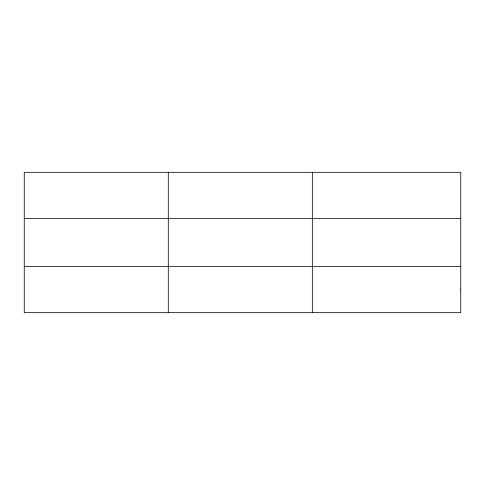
<?xml version="1.0" encoding="UTF-8"?>
<svg xmlns="http://www.w3.org/2000/svg" width="485" height="485" viewBox="0 0 485 485"><rect width="100%" height="100%" fill="white"/><g stroke="black" fill="none" stroke-linecap="round" stroke-linejoin="round"><path stroke-width="0.73" d="M168.295 312.679L168.295 172.32M312.34 312.679L312.34 172.32M24.25 218.638L460.75 218.638M24.25 266.362L460.75 266.362M460.75 289.521L460.75 312.679L24.25 312.679L24.25 172.32L460.75 172.32L460.75 289.521"/></g></svg>
